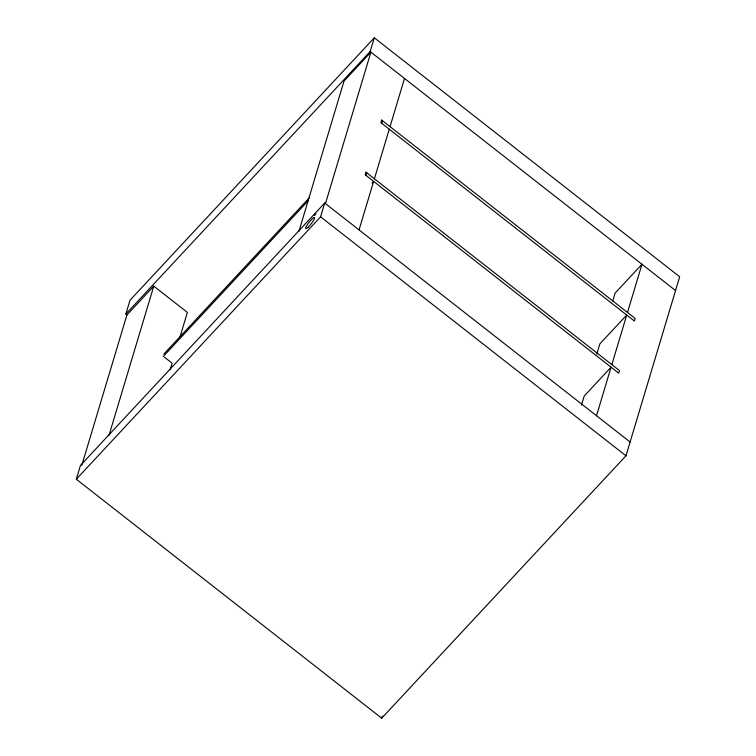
<?xml version="1.0" encoding="UTF-8"?>
<svg xmlns="http://www.w3.org/2000/svg" width="756" height="756" viewBox="0 0 756 756"><rect width="100%" height="100%" fill="white"/><g stroke="black" fill="none" stroke-linecap="round" stroke-linejoin="round"><path stroke-width="1.13" d="M170.109 369.958L172.132 363.192L164.496 357.219M374.4 178.803L389.264 129.219M581.487 405.084L584.199 396.05L611.065 367.189L596.512 415.724M127.027 314.874L125.893 313.986L130.023 300.217L374.286 37.8L679.682 276.781L625.977 455.783L381.714 718.2L76.318 479.219L80.448 465.45L324.711 203.033L630.107 442.014M81.799 465.327L126.904 314.997L153.77 286.137L187.365 312.417L179.966 337.081M109.015 435.333L153.77 286.137M298.932 231.355L344.037 81.024L370.903 52.155L325.458 203.619M76.318 479.219L320.582 216.802L324.711 203.033M125.893 313.986L370.156 51.569L374.286 37.8M365.989 175.411L366.764 172.822M381.629 123.247L382.404 120.658M359.053 229.909L373.625 181.383L372.046 183.084M390.039 126.639L404.498 78.444M381.714 718.2L382.356 716.083M596.815 354.044L599.858 343.904L626.724 315.044L611.84 364.609M612.738 300.973L615.091 293.13L641.957 264.269L627.499 312.455M163.901 354.006L309.336 197.76M163.135 356.586L308.561 200.349M314.401 215.507L315.98 213.806M370.156 51.569L675.552 290.55M320.582 216.802L625.977 455.783M365.998 172.226L365.224 174.806L618.701 373.162L619.476 370.582L365.998 172.226M381.657 120.072L380.882 122.661L634.36 321.016L635.135 318.437L381.657 120.072M308.051 227.348A7.097 1.304 -52 0 0 314.572 217.766A7.097 1.304 -52 0 0 307.635 224.277A7.097 1.304 -52 0 0 308.051 227.348"/></g></svg>
